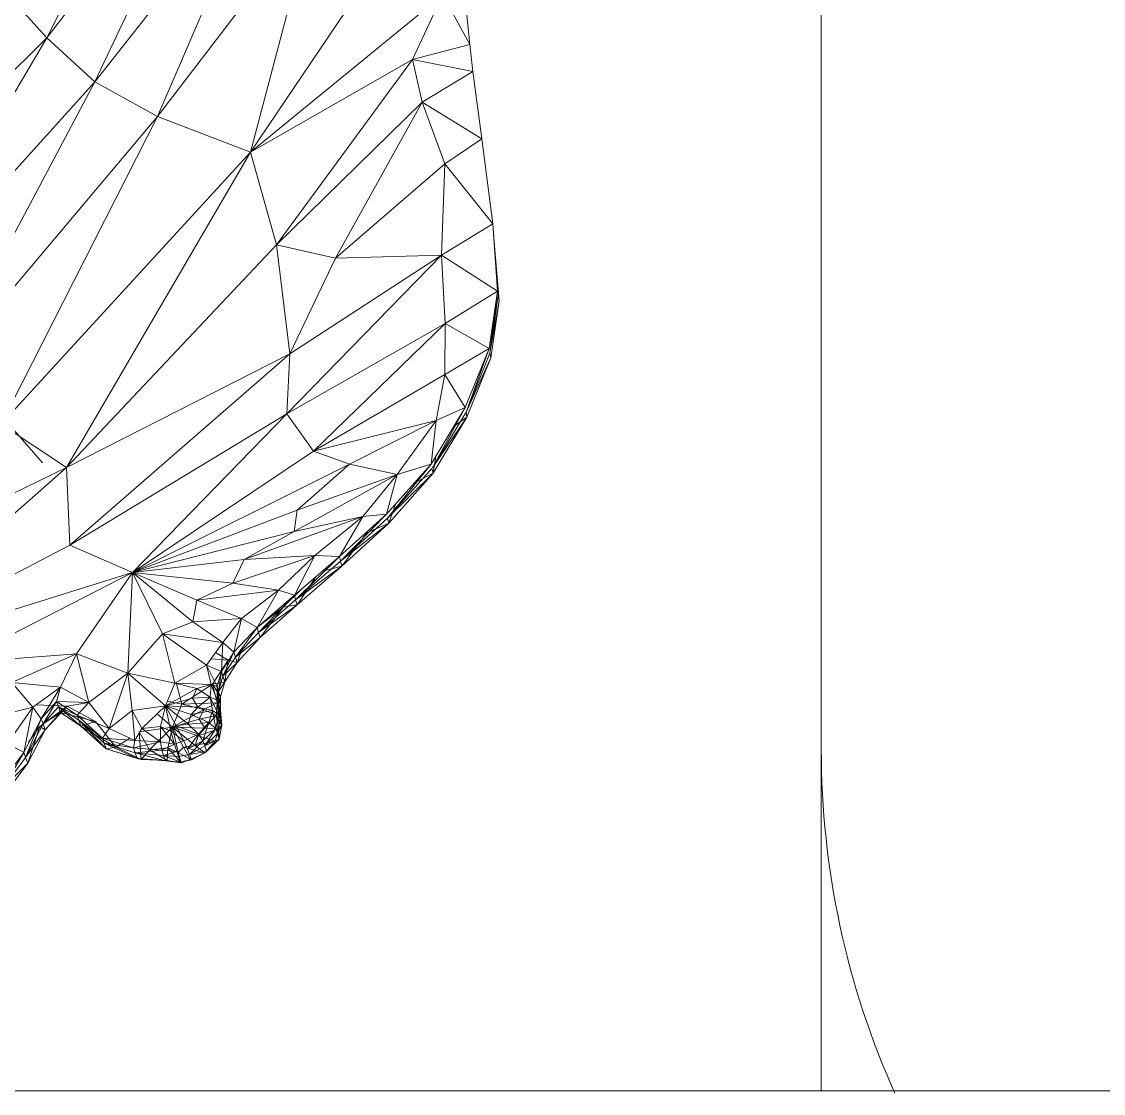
# Model space of a CAD drawing. Header units: millimetres. Extents: x -8591 to 7092, y -1621 to 14390.
# Drawn here: x -4089 to -3985.9, y 2164.1 to 2266.3 of the extents above; entities that cross this region are included whole.
import ezdxf

# ---------------------------------------------------------------- set-up
doc = ezdxf.new("R2010")
doc.units = ezdxf.units.MM
for name, color, linetype, lineweight in [('A-GENM', 13, 'Continuous', 9), ('G-IMPT', 8, 'Continuous', 9), ('I-FURN', 30, 'Continuous', 9)]:
    doc.layers.add(name, color=color, linetype=linetype, lineweight=lineweight)

# ---------------------------------------------------------------- blocks, each defined once
blk = doc.blocks.new('Couch_-_Soft_Bench_Berto_Salotti_9473_0001 - Couch_-_Soft_Bench_Berto_Salotti_9473_0001-449050-Begane grond')
at = {"layer": 'I-FURN'}
for p, q in [((635.44, -2275), (919.7, -2275)), ((919.7, -2275), (952.2, -2275))]:
    blk.add_line(p, q, dxfattribs=at)
blk.add_arc((919.7, -2195), 80, 270, 294.1693, dxfattribs=at)
blk = doc.blocks.new('Artificial banana plant 1500mm - Family 4__C1-728657-Begane grond')
at = {"layer": 'G-IMPT'}
for p, q in [((340.4, -363.89), (326.14, -392.13)), ((340.4, -363.89), (326.14, -392.13)), ((343.39, -369.58), (326.14, -392.13)), ((343.39, -369.58), (326.14, -392.13)), ((343.39, -369.58), (330.73, -396.32)), ((343.39, -369.58), (330.73, -396.32)), ((347.07, -375.56), (330.73, -396.32)), ((347.07, -375.56), (330.73, -396.32)), ((336.7, -399.63), (347.07, -375.56)), ((336.7, -399.63), (347.07, -375.56)), ((336.7, -399.63), (351.59, -380.18)), ((336.7, -399.63), (351.59, -380.18)), ((345.58, -403.02), (351.59, -380.18)), ((345.58, -403.02), (351.59, -380.18)), ((345.58, -403.02), (357.08, -385.95)), ((345.58, -403.02), (357.08, -385.95)), ((326.14, -392.13), (321.38, -386.86)), ((326.14, -392.13), (321.38, -386.86)), ((363.89, -388.03), (345.58, -403.02)), ((363.89, -388.03), (345.58, -403.02)), ((361.01, -394.18), (363.89, -388.03)), ((361.01, -394.18), (363.89, -388.03)), ((366.48, -392.75), (363.89, -388.03)), ((366.48, -392.75), (363.89, -388.03)), ((366.48, -392.75), (366.11, -389.03)), ((366.48, -392.75), (366.11, -389.03)), ((326.14, -392.13), (306.56, -411.46)), ((326.14, -392.13), (306.56, -411.46)), ((326.14, -392.13), (311.63, -416.69)), ((326.14, -392.13), (311.63, -416.69)), ((330.73, -396.32), (326.14, -392.13)), ((330.73, -396.32), (326.14, -392.13)), ((366.48, -392.75), (361.01, -394.18)), ((366.48, -392.75), (361.01, -394.18)), ((366.76, -395.34), (366.48, -392.75)), ((366.76, -395.34), (366.48, -392.75)), ((361.01, -394.18), (345.58, -403.02)), ((361.01, -394.18), (345.58, -403.02)), ((361.01, -394.18), (348.04, -411.85)), ((361.01, -394.18), (348.04, -411.85)), ((366.76, -395.34), (361.01, -394.18)), ((366.76, -395.34), (361.01, -394.18)), ((361.93, -398.27), (361.01, -394.18)), ((361.93, -398.27), (361.01, -394.18)), ((366.76, -395.34), (361.93, -398.27)), ((366.76, -395.34), (361.93, -398.27)), ((367.64, -401.75), (366.76, -395.34)), ((367.64, -401.75), (366.76, -395.34)), ((330.73, -396.32), (312.01, -417.02)), ((330.73, -396.32), (312.01, -417.02)), ((316.71, -422.68), (330.73, -396.32)), ((316.71, -422.68), (330.73, -396.32)), ((336.7, -399.63), (330.73, -396.32)), ((336.7, -399.63), (330.73, -396.32)), ((361.93, -398.27), (348.04, -411.85)), ((361.93, -398.27), (348.04, -411.85)), ((361.93, -398.27), (353.67, -413.12)), ((361.93, -398.27), (353.67, -413.12)), ((367.64, -401.75), (361.93, -398.27)), ((367.64, -401.75), (361.93, -398.27)), ((364.11, -404.13), (361.93, -398.27)), ((364.11, -404.13), (361.93, -398.27)), ((336.7, -399.63), (316.91, -423.09)), ((336.7, -399.63), (316.91, -423.09)), ((321.79, -428.96), (336.7, -399.63)), ((321.79, -428.96), (336.7, -399.63)), ((345.58, -403.02), (336.7, -399.63)), ((345.58, -403.02), (336.7, -399.63)), ((367.64, -401.75), (364.11, -404.13)), ((367.64, -401.75), (364.11, -404.13)), ((368.67, -409.86), (367.64, -401.75)), ((368.67, -409.86), (367.64, -401.75)), ((345.58, -403.02), (321.79, -428.96)), ((345.58, -403.02), (321.79, -428.96)), ((345.58, -403.02), (328.02, -433.09)), ((345.58, -403.02), (328.02, -433.09)), ((348.04, -411.85), (345.58, -403.02)), ((348.04, -411.85), (345.58, -403.02)), ((364.11, -404.13), (353.67, -413.12)), ((364.11, -404.13), (353.67, -413.12)), ((363.78, -412.85), (364.11, -404.13)), ((363.78, -412.85), (364.11, -404.13)), ((368.67, -409.86), (364.11, -404.13)), ((368.67, -409.86), (364.11, -404.13)), ((368.67, -409.86), (363.78, -412.85)), ((368.67, -409.86), (363.78, -412.85)), ((368.67, -409.86), (369.19, -416.7)), ((368.67, -409.86), (369.19, -416.7)), ((368.67, -409.86), (369.12, -416.27)), ((368.67, -409.86), (369.12, -416.27)), ((369.19, -416.7), (368.74, -410.81)), ((369.19, -416.7), (368.74, -410.81)), ((368.74, -410.81), (369.27, -417.18)), ((368.74, -410.81), (369.27, -417.18)), ((348.04, -411.85), (328.02, -433.09)), ((348.04, -411.85), (328.02, -433.09)), ((349.33, -422.25), (348.04, -411.85)), ((349.33, -422.25), (348.04, -411.85)), ((353.67, -413.12), (348.04, -411.85)), ((353.67, -413.12), (348.04, -411.85)), ((363.78, -412.85), (349.04, -427.97)), ((363.78, -412.85), (349.04, -427.97)), ((363.78, -412.85), (349.33, -422.25)), ((363.78, -412.85), (349.33, -422.25)), ((349.33, -422.25), (353.67, -413.12)), ((349.33, -422.25), (353.67, -413.12)), ((363.78, -412.85), (353.67, -413.12)), ((363.78, -412.85), (353.67, -413.12)), ((369.12, -416.27), (363.78, -412.85)), ((369.12, -416.27), (363.78, -412.85)), ((364.14, -419.35), (363.78, -412.85)), ((364.14, -419.35), (363.78, -412.85)), ((310.15, -414.73), (325.73, -432.65)), ((310.15, -414.73), (325.73, -432.65)), ((369.12, -416.27), (364.14, -419.35)), ((369.12, -416.27), (364.14, -419.35)), ((368.32, -421.74), (369.12, -416.27)), ((368.32, -421.74), (369.12, -416.27)), ((368.4, -422.17), (369.12, -416.27)), ((368.4, -422.17), (369.12, -416.27)), ((368.4, -422.17), (369.19, -416.7)), ((368.4, -422.17), (369.19, -416.7)), ((369.19, -416.7), (369.27, -417.18)), ((369.19, -416.7), (369.27, -417.18)), ((368.4, -422.17), (369.27, -417.18)), ((368.4, -422.17), (369.27, -417.18)), ((369.27, -417.18), (368.49, -422.64)), ((369.27, -417.18), (368.49, -422.64)), ((364.14, -419.35), (349.04, -427.97)), ((364.14, -419.35), (349.04, -427.97)), ((364.14, -419.35), (351.57, -431.53)), ((364.14, -419.35), (351.57, -431.53)), ((364.1, -424.22), (364.14, -419.35)), ((364.1, -424.22), (364.14, -419.35)), ((368.32, -421.74), (364.14, -419.35)), ((368.32, -421.74), (364.14, -419.35)), ((368.32, -421.74), (364.1, -424.22)), ((368.32, -421.74), (364.1, -424.22)), ((366.04, -427.38), (368.32, -421.74)), ((366.04, -427.38), (368.32, -421.74)), ((366.12, -427.8), (368.32, -421.74)), ((366.12, -427.8), (368.32, -421.74)), ((349.33, -422.25), (328.02, -433.09)), ((349.33, -422.25), (328.02, -433.09)), ((349.33, -422.25), (328.32, -440.49)), ((349.33, -422.25), (328.32, -440.49)), ((349.04, -427.97), (349.33, -422.25)), ((349.04, -427.97), (349.33, -422.25)), ((366.12, -427.8), (368.4, -422.17)), ((366.12, -427.8), (368.4, -422.17)), ((366.12, -427.8), (368.49, -422.64)), ((366.12, -427.8), (368.49, -422.64)), ((368.49, -422.64), (366.2, -428.27)), ((368.49, -422.64), (366.2, -428.27)), ((368.4, -422.17), (368.49, -422.64)), ((368.4, -422.17), (368.49, -422.64)), ((364.1, -424.22), (351.57, -431.53)), ((364.1, -424.22), (351.57, -431.53)), ((363.27, -428.61), (364.1, -424.22)), ((363.27, -428.61), (364.1, -424.22)), ((366.04, -427.38), (364.1, -424.22)), ((366.04, -427.38), (364.1, -424.22)), ((349.04, -427.97), (328.32, -440.49)), ((349.04, -427.97), (328.32, -440.49)), ((349.04, -427.97), (334.32, -443.09)), ((349.04, -427.97), (334.32, -443.09)), ((351.57, -431.53), (349.04, -427.97)), ((351.57, -431.53), (349.04, -427.97)), ((362.79, -432.78), (366.04, -427.38)), ((362.79, -432.78), (366.04, -427.38)), ((362.92, -433.11), (366.04, -427.38)), ((362.92, -433.11), (366.04, -427.38)), ((362.92, -433.12), (366.12, -427.8)), ((362.92, -433.12), (366.12, -427.8)), ((366.04, -427.38), (363.27, -428.61)), ((366.04, -427.38), (363.27, -428.61)), ((366.12, -427.8), (366.2, -428.27)), ((366.12, -427.8), (366.2, -428.27)), ((328.02, -433.09), (321.79, -428.96)), ((328.02, -433.09), (321.79, -428.96)), ((363.27, -428.61), (351.57, -431.53)), ((363.27, -428.61), (351.57, -431.53)), ((363.27, -428.61), (355.01, -432.78)), ((363.27, -428.61), (355.01, -432.78)), ((359.56, -433.74), (363.27, -428.61)), ((359.56, -433.74), (363.27, -428.61)), ((362.79, -432.78), (363.27, -428.61)), ((362.79, -432.78), (363.27, -428.61)), ((362.92, -433.12), (366.2, -428.27)), ((362.92, -433.12), (366.2, -428.27)), ((366.2, -428.27), (362.97, -433.64)), ((366.2, -428.27), (362.97, -433.64)), ((366.2, -428.27), (364.99, -429.13)), ((366.2, -428.27), (364.99, -429.13)), ((351.57, -431.53), (334.32, -443.09)), ((351.57, -431.53), (334.32, -443.09)), ((355.01, -432.78), (351.57, -431.53)), ((355.01, -432.78), (351.57, -431.53)), ((362.97, -433.64), (363.24, -432.03)), ((362.97, -433.64), (363.24, -432.03)), ((328.02, -433.09), (301.82, -445.77)), ((328.02, -433.09), (301.82, -445.77)), ((328.02, -433.09), (306.94, -451.63)), ((328.02, -433.09), (306.94, -451.63)), ((328.32, -440.49), (328.02, -433.09)), ((328.32, -440.49), (328.02, -433.09)), ((355.01, -432.78), (334.32, -443.09)), ((355.01, -432.78), (334.32, -443.09)), ((350.02, -437.14), (355.01, -432.78)), ((350.02, -437.14), (355.01, -432.78)), ((359.56, -433.74), (355.01, -432.78)), ((359.56, -433.74), (355.01, -432.78)), ((358.54, -437.52), (362.79, -432.78)), ((358.54, -437.52), (362.79, -432.78)), ((358.64, -437.93), (362.79, -432.78)), ((358.64, -437.93), (362.79, -432.78)), ((358.64, -437.93), (362.87, -433.19)), ((358.64, -437.93), (362.87, -433.19)), ((362.79, -432.78), (359.56, -433.74)), ((362.79, -432.78), (359.56, -433.74)), ((362.87, -433.19), (362.97, -433.64)), ((362.87, -433.19), (362.97, -433.64)), ((359.56, -433.74), (349.72, -439.19)), ((359.56, -433.74), (349.72, -439.19)), ((359.56, -433.74), (350.02, -437.14)), ((359.56, -433.74), (350.02, -437.14)), ((356.28, -437.77), (359.56, -433.74)), ((356.28, -437.77), (359.56, -433.74)), ((358.54, -437.52), (359.56, -433.74)), ((358.54, -437.52), (359.56, -433.74)), ((358.64, -437.93), (362.97, -433.64)), ((358.64, -437.93), (362.97, -433.64)), ((362.97, -433.64), (358.75, -438.39)), ((362.97, -433.64), (358.75, -438.39)), ((362.97, -433.64), (361.16, -434.59)), ((362.97, -433.64), (361.16, -434.59)), ((350.02, -437.14), (334.32, -443.09)), ((350.02, -437.14), (334.32, -443.09)), ((349.72, -439.19), (350.02, -437.14)), ((349.72, -439.19), (350.02, -437.14)), ((358.75, -438.39), (359.43, -436.52)), ((358.75, -438.39), (359.43, -436.52)), ((356.28, -437.77), (344.95, -441.84)), ((356.28, -437.77), (344.95, -441.84)), ((356.28, -437.77), (349.72, -439.19)), ((356.28, -437.77), (349.72, -439.19)), ((351.71, -441.47), (356.28, -437.77)), ((351.71, -441.47), (356.28, -437.77)), ((354.05, -441.58), (358.54, -437.52)), ((354.05, -441.58), (358.54, -437.52)), ((354.05, -441.58), (356.28, -437.77)), ((354.05, -441.58), (356.28, -437.77)), ((354.16, -442.01), (358.54, -437.52)), ((354.16, -442.01), (358.54, -437.52)), ((354.16, -442.01), (358.64, -437.93)), ((354.16, -442.01), (358.64, -437.93)), ((354.16, -442.01), (358.75, -438.39)), ((354.16, -442.01), (358.75, -438.39)), ((358.75, -438.39), (354.28, -442.48)), ((358.75, -438.39), (354.28, -442.48)), ((358.54, -437.52), (356.28, -437.77)), ((358.54, -437.52), (356.28, -437.77)), ((358.75, -438.39), (356.66, -439.31)), ((358.75, -438.39), (356.66, -439.31)), ((358.64, -437.93), (358.75, -438.39)), ((358.64, -437.93), (358.75, -438.39)), ((349.72, -439.19), (334.32, -443.09)), ((349.72, -439.19), (334.32, -443.09)), ((344.95, -441.84), (349.72, -439.19)), ((344.95, -441.84), (349.72, -439.19)), ((354.28, -442.48), (356.66, -439.31)), ((354.28, -442.48), (356.66, -439.31)), ((328.32, -440.49), (306.94, -451.63)), ((328.32, -440.49), (306.94, -451.63)), ((334.32, -443.09), (328.32, -440.49)), ((334.32, -443.09), (328.32, -440.49)), ((351.71, -441.47), (343.87, -444.1)), ((351.71, -441.47), (343.87, -444.1)), ((351.71, -441.47), (344.95, -441.84)), ((351.71, -441.47), (344.95, -441.84)), ((348.22, -444.77), (351.71, -441.47)), ((348.22, -444.77), (351.71, -441.47)), ((349.75, -445.26), (351.71, -441.47)), ((349.75, -445.26), (351.71, -441.47)), ((354.05, -441.58), (351.71, -441.47)), ((354.05, -441.58), (351.71, -441.47)), ((344.95, -441.84), (334.32, -443.09)), ((344.95, -441.84), (334.32, -443.09)), ((343.87, -444.1), (344.95, -441.84)), ((343.87, -444.1), (344.95, -441.84)), ((349.75, -445.26), (354.05, -441.58)), ((349.75, -445.26), (354.05, -441.58)), ((349.87, -445.7), (354.05, -441.58)), ((349.87, -445.7), (354.05, -441.58)), ((349.87, -445.7), (354.16, -442.01)), ((349.87, -445.7), (354.16, -442.01)), ((349.87, -445.7), (354.28, -442.48)), ((349.87, -445.7), (354.28, -442.48)), ((354.28, -442.48), (350.01, -446.18)), ((354.28, -442.48), (350.01, -446.18)), ((354.28, -442.48), (352.44, -442.96)), ((354.28, -442.48), (352.44, -442.96)), ((354.05, -441.58), (354.16, -442.01)), ((354.05, -441.58), (354.16, -442.01)), ((354.16, -442.01), (354.28, -442.48)), ((354.16, -442.01), (354.28, -442.48)), ((334.32, -443.09), (306.94, -451.63)), ((334.32, -443.09), (306.94, -451.63)), ((334.32, -443.09), (317.53, -451.72)), ((334.32, -443.09), (317.53, -451.72)), ((328.98, -450.84), (334.32, -443.09)), ((328.98, -450.84), (334.32, -443.09)), ((333.86, -452.7), (334.32, -443.09)), ((333.86, -452.7), (334.32, -443.09)), ((337.16, -448.95), (334.32, -443.09)), ((337.16, -448.95), (334.32, -443.09)), ((340.05, -447.8), (334.32, -443.09)), ((340.05, -447.8), (334.32, -443.09)), ((340.45, -445.73), (334.32, -443.09)), ((340.45, -445.73), (334.32, -443.09)), ((343.87, -444.1), (334.32, -443.09)), ((343.87, -444.1), (334.32, -443.09)), ((350.01, -446.18), (351.84, -443.48)), ((350.01, -446.18), (351.84, -443.48)), ((340.45, -445.73), (343.87, -444.1)), ((340.45, -445.73), (343.87, -444.1)), ((348.22, -444.77), (343.87, -444.1)), ((348.22, -444.77), (343.87, -444.1)), ((350.52, -444.6), (348.67, -446.39)), ((350.52, -444.6), (348.67, -446.39)), ((348.22, -444.77), (340.45, -445.73)), ((348.22, -444.77), (340.45, -445.73)), ((344.7, -447.48), (348.22, -444.77)), ((344.7, -447.48), (348.22, -444.77)), ((346.21, -448.35), (348.22, -444.77)), ((346.21, -448.35), (348.22, -444.77)), ((346.21, -448.35), (349.75, -445.26)), ((346.21, -448.35), (349.75, -445.26)), ((346.34, -448.8), (349.75, -445.26)), ((346.34, -448.8), (349.75, -445.26)), ((349.75, -445.26), (348.22, -444.77)), ((349.75, -445.26), (348.22, -444.77)), ((349.75, -445.26), (349.87, -445.7)), ((349.75, -445.26), (349.87, -445.7)), ((340.05, -447.8), (340.45, -445.73)), ((340.05, -447.8), (340.45, -445.73)), ((344.7, -447.48), (340.45, -445.73)), ((344.7, -447.48), (340.45, -445.73)), ((348.67, -446.39), (346.21, -448.34)), ((348.67, -446.39), (346.21, -448.34)), ((346.34, -448.8), (349.87, -445.7)), ((346.34, -448.8), (349.87, -445.7)), ((346.34, -448.8), (350.01, -446.18)), ((346.34, -448.8), (350.01, -446.18)), ((350.01, -446.18), (346.49, -449.3)), ((350.01, -446.18), (346.49, -449.3)), ((346.49, -449.3), (348.67, -446.39)), ((346.49, -449.3), (348.67, -446.39)), ((350.01, -446.18), (348.67, -446.39)), ((350.01, -446.18), (348.67, -446.39)), ((349.87, -445.7), (350.01, -446.18)), ((349.87, -445.7), (350.01, -446.18)), ((344.7, -447.48), (340.05, -447.8)), ((344.7, -447.48), (340.05, -447.8)), ((342.93, -449.77), (344.7, -447.48)), ((342.93, -449.77), (344.7, -447.48)), ((343.98, -450.7), (344.7, -447.48)), ((343.98, -450.7), (344.7, -447.48)), ((346.21, -448.35), (344.7, -447.48)), ((346.21, -448.35), (344.7, -447.48)), ((337.16, -448.95), (340.05, -447.8)), ((337.16, -448.95), (340.05, -447.8)), ((342.93, -449.77), (340.05, -447.8)), ((342.93, -449.77), (340.05, -447.8)), ((343.98, -450.7), (346.21, -448.35)), ((343.98, -450.7), (346.21, -448.35)), ((344.13, -451.17), (346.21, -448.35)), ((344.13, -451.17), (346.21, -448.35)), ((346.21, -448.35), (346.34, -448.8)), ((346.21, -448.35), (346.34, -448.8)), ((337.16, -448.95), (333.86, -452.7)), ((337.16, -448.95), (333.86, -452.7)), ((341.37, -451.93), (337.16, -448.95)), ((341.37, -451.93), (337.16, -448.95)), ((342.93, -449.77), (337.16, -448.95)), ((342.93, -449.77), (337.16, -448.95)), ((338.36, -453.63), (337.16, -448.95)), ((338.36, -453.63), (337.16, -448.95)), ((344.13, -451.17), (346.34, -448.8)), ((344.13, -451.17), (346.34, -448.8)), ((344.13, -451.17), (346.49, -449.3)), ((344.13, -451.17), (346.49, -449.3)), ((346.49, -449.3), (344.28, -451.67)), ((346.49, -449.3), (344.28, -451.67)), ((346.34, -448.8), (346.49, -449.3)), ((346.34, -448.8), (346.49, -449.3)), ((341.37, -451.93), (342.93, -449.77)), ((341.37, -451.93), (342.93, -449.77)), ((343.45, -451.46), (342.24, -450.72)), ((343.45, -451.46), (342.24, -450.72)), ((342.8, -452.52), (342.93, -449.77)), ((342.8, -452.52), (342.93, -449.77)), ((342.8, -452.52), (343.98, -450.7)), ((342.8, -452.52), (343.98, -450.7)), ((343.98, -450.7), (342.93, -449.77)), ((343.98, -450.7), (342.93, -449.77)), ((342.94, -452.99), (343.98, -450.7)), ((342.94, -452.99), (343.98, -450.7)), ((343.98, -450.7), (344.13, -451.17)), ((343.98, -450.7), (344.13, -451.17)), ((344.28, -451.67), (344.67, -450.61)), ((344.28, -451.67), (344.67, -450.61)), ((328.98, -450.84), (317.53, -451.72)), ((328.98, -450.84), (317.53, -451.72)), ((322.82, -453.57), (328.98, -450.84)), ((322.82, -453.57), (328.98, -450.84)), ((327.46, -454.04), (328.98, -450.84)), ((327.46, -454.04), (328.98, -450.84)), ((330.15, -455.49), (328.98, -450.84)), ((330.15, -455.49), (328.98, -450.84)), ((328.98, -450.84), (333.86, -452.7)), ((328.98, -450.84), (333.86, -452.7)), ((343.45, -451.46), (341.82, -451.31)), ((343.45, -451.46), (341.82, -451.31)), ((341.95, -453.74), (343.45, -451.46)), ((341.95, -453.74), (343.45, -451.46)), ((342.94, -452.99), (344.13, -451.17)), ((342.94, -452.99), (344.13, -451.17)), ((342.94, -452.99), (344.28, -451.67)), ((342.94, -452.99), (344.28, -451.67)), ((343.11, -453.51), (343.45, -451.46)), ((343.11, -453.51), (343.45, -451.46)), ((344.28, -451.67), (343.11, -453.51)), ((344.28, -451.67), (343.11, -453.51)), ((344.28, -451.67), (343.45, -451.46)), ((344.28, -451.67), (343.45, -451.46)), ((344.13, -451.17), (344.28, -451.67)), ((344.13, -451.17), (344.28, -451.67)), ((330.15, -455.49), (333.86, -452.7)), ((330.15, -455.49), (333.86, -452.7)), ((332.1, -457.97), (333.86, -452.7)), ((332.1, -457.97), (333.86, -452.7)), ((338.36, -453.63), (333.86, -452.7)), ((338.36, -453.63), (333.86, -452.7)), ((333.86, -452.7), (334.27, -456.26)), ((333.86, -452.7), (334.27, -456.26)), ((333.86, -452.7), (337.47, -455.82)), ((333.86, -452.7), (337.47, -455.82)), ((341.37, -451.93), (338.36, -453.63)), ((341.37, -451.93), (338.36, -453.63)), ((342.37, -453.96), (341.37, -451.93)), ((342.37, -453.96), (341.37, -451.93)), ((342.8, -452.52), (341.37, -451.93)), ((342.8, -452.52), (341.37, -451.93)), ((341.82, -453.78), (341.37, -451.93)), ((341.82, -453.78), (341.37, -451.93)), ((342.37, -453.96), (342.8, -452.52)), ((342.37, -453.96), (342.8, -452.52)), ((342.52, -454.44), (342.8, -452.52)), ((342.52, -454.44), (342.8, -452.52)), ((342.8, -452.52), (342.94, -452.99)), ((342.8, -452.52), (342.94, -452.99)), ((324.82, -455.94), (322.82, -453.57)), ((324.82, -455.94), (322.82, -453.57)), ((327.46, -454.04), (322.82, -453.57)), ((327.46, -454.04), (322.82, -453.57)), ((338.36, -453.63), (337.47, -455.82)), ((338.36, -453.63), (337.47, -455.82)), ((341.82, -453.78), (338.36, -453.63)), ((341.82, -453.78), (338.36, -453.63)), ((340.45, -454.15), (338.36, -453.63)), ((340.45, -454.15), (338.36, -453.63)), ((338.48, -453.57), (339.02, -455.64)), ((338.48, -453.57), (339.02, -455.64)), ((341.95, -453.74), (339.02, -455.64)), ((341.95, -453.74), (339.02, -455.64)), ((341.82, -453.78), (340.45, -454.15)), ((341.82, -453.78), (340.45, -454.15)), ((341.82, -453.78), (341.72, -454.99)), ((341.82, -453.78), (341.72, -454.99)), ((342.37, -453.96), (341.82, -453.78)), ((342.37, -453.96), (341.82, -453.78)), ((342.38, -455.26), (341.82, -453.78)), ((342.38, -455.26), (341.82, -453.78)), ((343.11, -453.51), (341.95, -453.74)), ((343.11, -453.51), (341.95, -453.74)), ((342.69, -454.95), (341.95, -453.74)), ((342.69, -454.95), (341.95, -453.74)), ((341.95, -453.74), (342.38, -455.52)), ((341.95, -453.74), (342.38, -455.52)), ((342.52, -454.44), (342.94, -452.99)), ((342.52, -454.44), (342.94, -452.99)), ((342.52, -454.44), (343.11, -453.51)), ((342.52, -454.44), (343.11, -453.51)), ((342.69, -454.95), (343.11, -453.51)), ((342.69, -454.95), (343.11, -453.51)), ((342.94, -452.99), (343.11, -453.51)), ((342.94, -452.99), (343.11, -453.51)), ((324.82, -455.94), (327.46, -454.04)), ((324.82, -455.94), (327.46, -454.04)), ((325.6, -457.04), (327.46, -454.04)), ((325.6, -457.04), (327.46, -454.04)), ((327.07, -455.39), (327.46, -454.04)), ((327.07, -455.39), (327.46, -454.04)), ((327.46, -454.04), (330.15, -455.49)), ((327.46, -454.04), (330.15, -455.49)), ((340.45, -454.15), (337.47, -455.82)), ((340.45, -454.15), (337.47, -455.82)), ((340.45, -454.15), (340.02, -455.07)), ((340.45, -454.15), (340.02, -455.07)), ((341.72, -454.99), (340.45, -454.15)), ((341.72, -454.99), (340.45, -454.15)), ((342.53, -455.74), (342.37, -453.96)), ((342.53, -455.74), (342.37, -453.96)), ((342.52, -454.44), (342.37, -453.96)), ((342.52, -454.44), (342.37, -453.96)), ((342.37, -453.96), (342.38, -455.26)), ((342.37, -453.96), (342.38, -455.26)), ((342.53, -455.74), (342.52, -454.44)), ((342.53, -455.74), (342.52, -454.44)), ((342.52, -454.44), (342.69, -454.95)), ((342.52, -454.44), (342.69, -454.95)), ((324.82, -455.94), (317.99, -457.64)), ((324.82, -455.94), (317.99, -457.64)), ((322.38, -459.41), (324.82, -455.94)), ((322.38, -459.41), (324.82, -455.94)), ((323.94, -460.26), (324.82, -455.94)), ((323.94, -460.26), (324.82, -455.94)), ((325.6, -457.04), (324.82, -455.94)), ((325.6, -457.04), (324.82, -455.94)), ((328.08, -455.85), (325.14, -455.72)), ((328.08, -455.85), (325.14, -455.72)), ((328.08, -455.85), (325.47, -457.76)), ((328.08, -455.85), (325.47, -457.76)), ((325.6, -457.04), (327.07, -455.39)), ((325.6, -457.04), (327.07, -455.39)), ((325.78, -457.53), (327.07, -455.39)), ((325.78, -457.53), (327.07, -455.39)), ((325.78, -457.53), (327.24, -455.89)), ((325.78, -457.53), (327.24, -455.89)), ((325.97, -458.08), (328.08, -455.85)), ((325.97, -458.08), (328.08, -455.85)), ((327.07, -455.39), (327.24, -455.89)), ((327.07, -455.39), (327.24, -455.89)), ((327.07, -455.39), (329.03, -456.69)), ((327.07, -455.39), (329.03, -456.69)), ((327.07, -455.39), (330.15, -455.49)), ((327.07, -455.39), (330.15, -455.49)), ((327.24, -455.89), (329.03, -456.69)), ((327.24, -455.89), (329.03, -456.69)), ((327.24, -455.89), (329.2, -457.18)), ((327.24, -455.89), (329.2, -457.18)), ((327.24, -455.89), (329.39, -457.73)), ((327.24, -455.89), (329.39, -457.73)), ((327.24, -455.89), (327.43, -456.43)), ((327.24, -455.89), (327.43, -456.43)), ((327.43, -456.43), (328.08, -455.85)), ((327.43, -456.43), (328.08, -455.85)), ((328.08, -455.85), (330.15, -455.49)), ((328.08, -455.85), (330.15, -455.49)), ((330.77, -457.3), (328.08, -455.85)), ((330.77, -457.3), (328.08, -455.85)), ((329.03, -456.69), (330.15, -455.49)), ((329.03, -456.69), (330.15, -455.49)), ((330.15, -455.49), (332.1, -457.97)), ((330.15, -455.49), (332.1, -457.97)), ((334.27, -456.26), (337.47, -455.82)), ((334.27, -456.26), (337.47, -455.82)), ((335.21, -457.97), (337.47, -455.82)), ((335.21, -457.97), (337.47, -455.82)), ((336.97, -457.78), (337.47, -455.82)), ((336.97, -457.78), (337.47, -455.82)), ((340.02, -455.07), (337.47, -455.82)), ((340.02, -455.07), (337.47, -455.82)), ((337.97, -458.23), (337.47, -455.82)), ((337.97, -458.23), (337.47, -455.82)), ((338.47, -457.71), (337.47, -455.82)), ((338.47, -457.71), (337.47, -455.82)), ((339.61, -457.56), (337.47, -455.82)), ((339.61, -457.56), (337.47, -455.82)), ((339.9, -456.64), (337.47, -455.82)), ((339.9, -456.64), (337.47, -455.82)), ((340.54, -455.94), (337.47, -455.82)), ((340.54, -455.94), (337.47, -455.82)), ((339.02, -455.64), (337.66, -455.36)), ((339.02, -455.64), (337.66, -455.36)), ((339.02, -455.64), (338.14, -457.84)), ((339.02, -455.64), (338.14, -457.84)), ((342.38, -455.52), (339.02, -455.64)), ((342.38, -455.52), (339.02, -455.64)), ((339.02, -455.64), (341.1, -456.14)), ((339.02, -455.64), (341.1, -456.14)), ((339.9, -456.64), (340.54, -455.94)), ((339.9, -456.64), (340.54, -455.94)), ((341.72, -454.99), (340.02, -455.07)), ((341.72, -454.99), (340.02, -455.07)), ((340.54, -455.94), (340.02, -455.07)), ((340.54, -455.94), (340.02, -455.07)), ((341.72, -454.99), (340.54, -455.94)), ((341.72, -454.99), (340.54, -455.94)), ((341.94, -456.24), (340.54, -455.94)), ((341.94, -456.24), (340.54, -455.94)), ((342.38, -455.52), (341.1, -456.14)), ((342.38, -455.52), (341.1, -456.14)), ((342.51, -456.64), (341.72, -454.99)), ((342.51, -456.64), (341.72, -454.99)), ((342.38, -455.26), (341.72, -454.99)), ((342.38, -455.26), (341.72, -454.99)), ((341.94, -456.24), (341.72, -454.99)), ((341.94, -456.24), (341.72, -454.99)), ((342.38, -455.52), (342.29, -456.73)), ((342.38, -455.52), (342.29, -456.73)), ((342.69, -454.95), (342.38, -455.52)), ((342.69, -454.95), (342.38, -455.52)), ((342.53, -455.74), (342.38, -455.26)), ((342.53, -455.74), (342.38, -455.26)), ((342.51, -456.64), (342.38, -455.26)), ((342.51, -456.64), (342.38, -455.26)), ((342.66, -457.12), (342.38, -455.26)), ((342.66, -457.12), (342.38, -455.26)), ((342.71, -456.26), (342.38, -455.52)), ((342.71, -456.26), (342.38, -455.52)), ((342.53, -455.74), (342.69, -454.95)), ((342.53, -455.74), (342.69, -454.95)), ((342.53, -455.74), (342.66, -457.12)), ((342.53, -455.74), (342.66, -457.12)), ((342.53, -455.74), (342.71, -456.26)), ((342.53, -455.74), (342.71, -456.26)), ((342.69, -454.95), (342.71, -456.26)), ((342.69, -454.95), (342.71, -456.26)), ((325.78, -457.53), (327.43, -456.43)), ((325.78, -457.53), (327.43, -456.43)), ((327.43, -456.43), (325.97, -458.08)), ((327.43, -456.43), (325.97, -458.08)), ((329.39, -457.73), (327.43, -456.43)), ((329.39, -457.73), (327.43, -456.43)), ((327.43, -456.43), (330.77, -457.3)), ((327.43, -456.43), (330.77, -457.3)), ((331.45, -458.88), (329.03, -456.69)), ((331.45, -458.88), (329.03, -456.69)), ((329.03, -456.69), (329.2, -457.18)), ((329.03, -456.69), (329.2, -457.18)), ((329.03, -456.69), (332.1, -457.97)), ((329.03, -456.69), (332.1, -457.97)), ((332.1, -457.97), (334.27, -456.26)), ((332.1, -457.97), (334.27, -456.26)), ((334.53, -459.12), (334.27, -456.26)), ((334.53, -459.12), (334.27, -456.26)), ((334.27, -456.26), (335.21, -457.97)), ((334.27, -456.26), (335.21, -457.97)), ((336.67, -456.57), (338.14, -457.84)), ((336.67, -456.57), (338.14, -457.84)), ((341.1, -456.14), (338.14, -457.84)), ((341.1, -456.14), (338.14, -457.84)), ((339.61, -457.56), (339.9, -456.64)), ((339.61, -457.56), (339.9, -456.64)), ((341.94, -456.24), (339.9, -456.64)), ((341.94, -456.24), (339.9, -456.64)), ((341.59, -457.4), (339.9, -456.64)), ((341.59, -457.4), (339.9, -456.64)), ((341.1, -456.14), (340.68, -457.07)), ((341.1, -456.14), (340.68, -457.07)), ((342.29, -456.73), (340.68, -457.07)), ((342.29, -456.73), (340.68, -457.07)), ((342.29, -456.73), (341.1, -456.14)), ((342.29, -456.73), (341.1, -456.14)), ((342.29, -456.73), (341.21, -457.95)), ((342.29, -456.73), (341.21, -457.95)), ((341.59, -457.4), (341.94, -456.24)), ((341.59, -457.4), (341.94, -456.24)), ((342.25, -457.96), (341.94, -456.24)), ((342.25, -457.96), (341.94, -456.24)), ((342.51, -456.64), (341.94, -456.24)), ((342.51, -456.64), (341.94, -456.24)), ((342.25, -457.96), (342.51, -456.64)), ((342.25, -457.96), (342.51, -456.64)), ((342.71, -456.26), (342.29, -456.73)), ((342.71, -456.26), (342.29, -456.73)), ((342.84, -457.65), (342.29, -456.73)), ((342.84, -457.65), (342.29, -456.73)), ((342.29, -456.73), (342.52, -458)), ((342.29, -456.73), (342.52, -458)), ((342.41, -458.44), (342.51, -456.64)), ((342.41, -458.44), (342.51, -456.64)), ((342.51, -456.64), (342.66, -457.12)), ((342.51, -456.64), (342.66, -457.12)), ((342.66, -457.12), (342.71, -456.26)), ((342.66, -457.12), (342.71, -456.26)), ((342.71, -456.26), (342.84, -457.65)), ((342.71, -456.26), (342.84, -457.65)), ((323.94, -460.26), (325.6, -457.04)), ((323.94, -460.26), (325.6, -457.04)), ((324.12, -460.74), (325.6, -457.04)), ((324.12, -460.74), (325.6, -457.04)), ((324.12, -460.74), (325.78, -457.53)), ((324.12, -460.74), (325.78, -457.53)), ((324.32, -461.28), (325.47, -457.76)), ((324.32, -461.28), (325.47, -457.76)), ((325.47, -457.76), (324.4, -459.28)), ((325.47, -457.76), (324.4, -459.28)), ((325.97, -458.08), (325.47, -457.76)), ((325.97, -458.08), (325.47, -457.76)), ((325.6, -457.04), (325.78, -457.53)), ((325.6, -457.04), (325.78, -457.53)), ((325.78, -457.53), (325.97, -458.08)), ((325.78, -457.53), (325.97, -458.08)), ((331.45, -458.88), (329.2, -457.18)), ((331.45, -458.88), (329.2, -457.18)), ((331.62, -459.37), (329.2, -457.18)), ((331.62, -459.37), (329.2, -457.18)), ((329.2, -457.18), (331.81, -459.91)), ((329.2, -457.18), (331.81, -459.91)), ((329.2, -457.18), (329.39, -457.73)), ((329.2, -457.18), (329.39, -457.73)), ((329.39, -457.73), (330.77, -457.3)), ((329.39, -457.73), (330.77, -457.3)), ((331.81, -459.91), (329.39, -457.73)), ((331.81, -459.91), (329.39, -457.73)), ((329.39, -457.73), (332.73, -459.76)), ((329.39, -457.73), (332.73, -459.76)), ((332.73, -459.76), (330.77, -457.3)), ((332.73, -459.76), (330.77, -457.3)), ((331.45, -458.88), (332.1, -457.97)), ((331.45, -458.88), (332.1, -457.97)), ((332.1, -457.97), (334.53, -459.12)), ((332.1, -457.97), (334.53, -459.12)), ((334.53, -459.12), (335.21, -457.97)), ((334.53, -459.12), (335.21, -457.97)), ((334.96, -458.3), (338.14, -457.84)), ((334.96, -458.3), (338.14, -457.84)), ((335.21, -457.97), (336.97, -457.78)), ((335.21, -457.97), (336.97, -457.78)), ((336.99, -459.25), (335.21, -457.97)), ((336.99, -459.25), (335.21, -457.97)), ((335.92, -460.01), (338.14, -457.84)), ((335.92, -460.01), (338.14, -457.84)), ((336.99, -459.25), (336.97, -457.78)), ((336.99, -459.25), (336.97, -457.78)), ((338.32, -459.45), (336.97, -457.78)), ((338.32, -459.45), (336.97, -457.78)), ((336.97, -457.78), (337.97, -458.23)), ((336.97, -457.78), (337.97, -458.23)), ((337.67, -459.81), (338.14, -457.84)), ((337.67, -459.81), (338.14, -457.84)), ((337.97, -458.23), (338.47, -457.71)), ((337.97, -458.23), (338.47, -457.71)), ((340.68, -457.07), (338.14, -457.84)), ((340.68, -457.07), (338.14, -457.84)), ((341.21, -457.95), (338.14, -457.84)), ((341.21, -457.95), (338.14, -457.84)), ((340.57, -458.66), (338.14, -457.84)), ((340.57, -458.66), (338.14, -457.84)), ((340.3, -459.59), (338.14, -457.84)), ((340.3, -459.59), (338.14, -457.84)), ((339.17, -459.74), (338.14, -457.84)), ((339.17, -459.74), (338.14, -457.84)), ((338.68, -460.26), (338.14, -457.84)), ((338.68, -460.26), (338.14, -457.84)), ((338.47, -457.71), (339.61, -457.56)), ((338.47, -457.71), (339.61, -457.56)), ((339.22, -459.15), (338.47, -457.71)), ((339.22, -459.15), (338.47, -457.71)), ((340.6, -458.51), (338.47, -457.71)), ((340.6, -458.51), (338.47, -457.71)), ((341.59, -457.4), (339.61, -457.56)), ((341.59, -457.4), (339.61, -457.56)), ((340.6, -458.51), (339.61, -457.56)), ((340.6, -458.51), (339.61, -457.56)), ((341.21, -457.95), (340.57, -458.66)), ((341.21, -457.95), (340.57, -458.66)), ((342.52, -458), (340.57, -458.66)), ((342.52, -458), (340.57, -458.66)), ((340.6, -458.51), (341.59, -457.4)), ((340.6, -458.51), (341.59, -457.4)), ((340.68, -457.07), (341.21, -457.95)), ((340.68, -457.07), (341.21, -457.95)), ((341.03, -459.14), (341.59, -457.4)), ((341.03, -459.14), (341.59, -457.4)), ((341.03, -459.14), (342.25, -457.96)), ((341.03, -459.14), (342.25, -457.96)), ((341.2, -459.62), (342.25, -457.96)), ((341.2, -459.62), (342.25, -457.96)), ((342.52, -458), (341.21, -457.95)), ((342.52, -458), (341.21, -457.95)), ((342.25, -457.96), (341.59, -457.4)), ((342.25, -457.96), (341.59, -457.4)), ((342.52, -458), (342.18, -459.17)), ((342.52, -458), (342.18, -459.17)), ((342.25, -457.96), (342.41, -458.44)), ((342.25, -457.96), (342.41, -458.44)), ((342.41, -458.44), (342.66, -457.12)), ((342.41, -458.44), (342.66, -457.12)), ((342.41, -458.44), (342.84, -457.65)), ((342.41, -458.44), (342.84, -457.65)), ((342.84, -457.65), (342.52, -458)), ((342.84, -457.65), (342.52, -458)), ((342.59, -458.97), (342.52, -458)), ((342.59, -458.97), (342.52, -458)), ((342.84, -457.65), (342.59, -458.97)), ((342.84, -457.65), (342.59, -458.97)), ((342.66, -457.12), (342.84, -457.65)), ((342.66, -457.12), (342.84, -457.65)), ((324.12, -460.74), (325.97, -458.08)), ((324.12, -460.74), (325.97, -458.08)), ((325.97, -458.08), (324.32, -461.28)), ((325.97, -458.08), (324.32, -461.28)), ((334.41, -459.81), (331.45, -458.88)), ((334.41, -459.81), (331.45, -458.88)), ((331.45, -458.88), (331.62, -459.37)), ((331.45, -458.88), (331.62, -459.37)), ((331.45, -458.88), (334.53, -459.12)), ((331.45, -458.88), (334.53, -459.12)), ((332.73, -459.76), (334.05, -458.9)), ((332.73, -459.76), (334.05, -458.9)), ((335.15, -460.91), (334.96, -458.3)), ((335.15, -460.91), (334.96, -458.3)), ((335.92, -460.01), (334.96, -458.3)), ((335.92, -460.01), (334.96, -458.3)), ((338.32, -459.45), (337.97, -458.23)), ((338.32, -459.45), (337.97, -458.23)), ((339.22, -459.15), (337.97, -458.23)), ((339.22, -459.15), (337.97, -458.23)), ((339.22, -459.15), (340.6, -458.51)), ((339.22, -459.15), (340.6, -458.51)), ((339.57, -459.94), (340.6, -458.51)), ((339.57, -459.94), (340.6, -458.51)), ((340.57, -458.66), (340.3, -459.59)), ((340.57, -458.66), (340.3, -459.59)), ((342.18, -459.17), (340.57, -458.66)), ((342.18, -459.17), (340.57, -458.66)), ((341.03, -459.14), (340.6, -458.51)), ((341.03, -459.14), (340.6, -458.51)), ((341.2, -459.62), (342.41, -458.44)), ((341.2, -459.62), (342.41, -458.44)), ((341.2, -459.62), (342.59, -458.97)), ((341.2, -459.62), (342.59, -458.97)), ((342.59, -458.97), (341.38, -460.15)), ((342.59, -458.97), (341.38, -460.15)), ((342.59, -458.97), (342.18, -459.17)), ((342.59, -458.97), (342.18, -459.17)), ((342.41, -458.44), (342.59, -458.97)), ((342.41, -458.44), (342.59, -458.97)), ((323.94, -460.26), (322.38, -459.41)), ((323.94, -460.26), (322.38, -459.41)), ((334.41, -459.81), (331.62, -459.37)), ((334.41, -459.81), (331.62, -459.37)), ((331.62, -459.37), (334.58, -460.3)), ((331.62, -459.37), (334.58, -460.3)), ((331.62, -459.37), (334.77, -460.84)), ((331.62, -459.37), (334.77, -460.84)), ((331.62, -459.37), (331.81, -459.91)), ((331.62, -459.37), (331.81, -459.91)), ((331.81, -459.91), (332.73, -459.76)), ((331.81, -459.91), (332.73, -459.76)), ((334.77, -460.84), (331.81, -459.91)), ((334.77, -460.84), (331.81, -459.91)), ((331.81, -459.91), (335.15, -460.91)), ((331.81, -459.91), (335.15, -460.91)), ((335.15, -460.91), (332.73, -459.76)), ((335.15, -460.91), (332.73, -459.76)), ((334.41, -459.81), (334.53, -459.12)), ((334.41, -459.81), (334.53, -459.12)), ((334.41, -459.81), (336.99, -459.25)), ((334.41, -459.81), (336.99, -459.25)), ((334.41, -459.81), (334.58, -460.3)), ((334.41, -459.81), (334.58, -460.3)), ((334.41, -459.81), (337.1, -460.04)), ((334.41, -459.81), (337.1, -460.04)), ((334.53, -459.12), (336.99, -459.25)), ((334.53, -459.12), (336.99, -459.25)), ((334.58, -460.3), (337.1, -460.04)), ((334.58, -460.3), (337.1, -460.04)), ((335.15, -460.91), (335.92, -460.01)), ((335.15, -460.91), (335.92, -460.01)), ((337.67, -459.81), (335.92, -460.01)), ((337.67, -459.81), (335.92, -460.01)), ((337.61, -461.03), (335.92, -460.01)), ((337.61, -461.03), (335.92, -460.01)), ((337.1, -460.04), (336.99, -459.25)), ((337.1, -460.04), (336.99, -459.25)), ((336.99, -459.25), (338.32, -459.45)), ((336.99, -459.25), (338.32, -459.45)), ((337.1, -460.04), (338.32, -459.45)), ((337.1, -460.04), (338.32, -459.45)), ((337.1, -460.04), (337.27, -460.53)), ((337.1, -460.04), (337.27, -460.53)), ((337.1, -460.04), (338.54, -460.17)), ((337.1, -460.04), (338.54, -460.17)), ((337.61, -461.03), (337.67, -459.81)), ((337.61, -461.03), (337.67, -459.81)), ((338.94, -461.23), (337.67, -459.81)), ((338.94, -461.23), (337.67, -459.81)), ((338.68, -460.26), (337.67, -459.81)), ((338.68, -460.26), (337.67, -459.81)), ((338.32, -459.45), (339.22, -459.15)), ((338.32, -459.45), (339.22, -459.15)), ((338.54, -460.17), (338.32, -459.45)), ((338.54, -460.17), (338.32, -459.45)), ((339.17, -459.74), (338.68, -460.26)), ((339.17, -459.74), (338.68, -460.26)), ((340.3, -459.59), (339.17, -459.74)), ((340.3, -459.59), (339.17, -459.74)), ((341.22, -460.28), (339.17, -459.74)), ((341.22, -460.28), (339.17, -459.74)), ((339.84, -460.93), (339.17, -459.74)), ((339.84, -460.93), (339.17, -459.74)), ((339.57, -459.94), (339.22, -459.15)), ((339.57, -459.94), (339.22, -459.15)), ((339.57, -459.94), (341.03, -459.14)), ((339.57, -459.94), (341.03, -459.14)), ((339.57, -459.94), (339.74, -460.43)), ((339.57, -459.94), (339.74, -460.43)), ((339.74, -460.43), (341.03, -459.14)), ((339.74, -460.43), (341.03, -459.14)), ((339.74, -460.43), (341.2, -459.62)), ((339.74, -460.43), (341.2, -459.62)), ((342.18, -459.17), (340.3, -459.59)), ((342.18, -459.17), (340.3, -459.59)), ((341.22, -460.28), (340.3, -459.59)), ((341.22, -460.28), (340.3, -459.59)), ((341.03, -459.14), (341.2, -459.62)), ((341.03, -459.14), (341.2, -459.62)), ((341.2, -459.62), (341.38, -460.15)), ((341.2, -459.62), (341.38, -460.15)), ((342.18, -459.17), (341.22, -460.28)), ((342.18, -459.17), (341.22, -460.28)), ((341.38, -460.15), (342.18, -459.17)), ((341.38, -460.15), (342.18, -459.17)), ((321.73, -463.25), (323.94, -460.26)), ((321.73, -463.25), (323.94, -460.26)), ((321.91, -463.73), (323.94, -460.26)), ((321.91, -463.73), (323.94, -460.26)), ((321.91, -463.73), (324.12, -460.74)), ((321.91, -463.73), (324.12, -460.74)), ((323.94, -460.26), (324.12, -460.74)), ((323.94, -460.26), (324.12, -460.74)), ((324.12, -460.74), (324.32, -461.28)), ((324.12, -460.74), (324.32, -461.28)), ((334.58, -460.3), (337.27, -460.53)), ((334.58, -460.3), (337.27, -460.53)), ((334.58, -460.3), (337.46, -461.06)), ((334.58, -460.3), (337.46, -461.06)), ((334.58, -460.3), (334.77, -460.84)), ((334.58, -460.3), (334.77, -460.84)), ((337.46, -461.06), (334.77, -460.84)), ((337.46, -461.06), (334.77, -460.84)), ((334.77, -460.84), (337.61, -461.03)), ((334.77, -460.84), (337.61, -461.03)), ((334.77, -460.84), (335.15, -460.91)), ((334.77, -460.84), (335.15, -460.91)), ((337.61, -461.03), (335.15, -460.91)), ((337.61, -461.03), (335.15, -460.91)), ((337.27, -460.53), (338.54, -460.17)), ((337.27, -460.53), (338.54, -460.17)), ((337.27, -460.53), (338.71, -460.65)), ((337.27, -460.53), (338.71, -460.65)), ((337.27, -460.53), (338.9, -461.19)), ((337.27, -460.53), (338.9, -461.19)), ((337.27, -460.53), (337.46, -461.06)), ((337.27, -460.53), (337.46, -461.06)), ((337.46, -461.06), (337.61, -461.03)), ((337.46, -461.06), (337.61, -461.03)), ((337.46, -461.06), (338.94, -461.23)), ((337.46, -461.06), (338.94, -461.23)), ((338.9, -461.19), (337.46, -461.06)), ((338.9, -461.19), (337.46, -461.06)), ((338.94, -461.23), (337.61, -461.03)), ((338.94, -461.23), (337.61, -461.03)), ((338.54, -460.17), (338.71, -460.65)), ((338.54, -460.17), (338.71, -460.65)), ((339.84, -460.93), (338.68, -460.26)), ((339.84, -460.93), (338.68, -460.26)), ((338.94, -461.23), (338.68, -460.26)), ((338.94, -461.23), (338.68, -460.26)), ((338.71, -460.65), (339.74, -460.43)), ((338.71, -460.65), (339.74, -460.43)), ((338.71, -460.65), (338.9, -461.19)), ((338.71, -460.65), (338.9, -461.19)), ((338.9, -461.19), (339.84, -460.93)), ((338.9, -461.19), (339.84, -460.93)), ((339.93, -460.96), (338.9, -461.19)), ((339.93, -460.96), (338.9, -461.19)), ((339.84, -460.93), (338.94, -461.23)), ((339.84, -460.93), (338.94, -461.23)), ((339.74, -460.43), (341.38, -460.15)), ((339.74, -460.43), (341.38, -460.15)), ((339.74, -460.43), (339.93, -460.96)), ((339.74, -460.43), (339.93, -460.96)), ((341.22, -460.28), (339.84, -460.93)), ((341.22, -460.28), (339.84, -460.93)), ((339.93, -460.96), (339.84, -460.93)), ((339.93, -460.96), (339.84, -460.93)), ((341.38, -460.15), (339.93, -460.96)), ((341.38, -460.15), (339.93, -460.96)), ((339.93, -460.96), (341.22, -460.28)), ((339.93, -460.96), (341.22, -460.28)), ((341.38, -460.15), (341.22, -460.28)), ((341.38, -460.15), (341.22, -460.28)), ((321.91, -463.73), (324.32, -461.28)), ((321.91, -463.73), (324.32, -461.28)), ((322.12, -464.26), (324.32, -461.28)), ((322.12, -464.26), (324.32, -461.28)), ((338.9, -461.19), (338.94, -461.23)), ((338.9, -461.19), (338.94, -461.23))]:
    blk.add_line(p, q, dxfattribs=at)
blk = doc.blocks.new('Artificial banana plant 1500mm - Family 4__C2-728658-Begane grond')
blk.add_blockref('Artificial banana plant 1500mm - Family 4__C1-728657-Begane grond', (0, 0))
blk = doc.blocks.new('Artificial banana plant 1500mm - Family 4-728656-Begane grond')
blk.add_blockref('Artificial banana plant 1500mm - Family 4__C2-728658-Begane grond', (0, 0))
blk = doc.blocks.new('Artificial banana plant 1500mm - Ny märkning-728662-Begane grond')
blk.add_blockref('Artificial banana plant 1500mm - Family 4-728656-Begane grond', (0, 0))
blk = doc.blocks.new('42_ISR_lb_vensterbank - 42_ISR_lb_vensterbank 280-1707394-Begane grond')
at = {"layer": 'A-GENM'}
blk.add_line((900, 280), (0, 280), dxfattribs=at)

msp = doc.modelspace()

# ---------------------------------------------------------------- block references
at = {"layer": 'A-GENM'}
msp.add_blockref('42_ISR_lb_vensterbank - 42_ISR_lb_vensterbank 280-1707394-Begane grond', (-4609.23, 1884.37), dxfattribs=at)
at = {"layer": 'I-FURN', "rotation": 269.9999999999997}
msp.add_blockref('Couch_-_Soft_Bench_Berto_Salotti_9473_0001 - Couch_-_Soft_Bench_Berto_Salotti_9473_0001-449050-Begane grond', (-1737.76, 3116.58), dxfattribs=at)
at = {"layer": 'I-FURN'}
msp.add_blockref('Artificial banana plant 1500mm - Ny märkning-728662-Begane grond', (-4412.76, 2656.87), dxfattribs=at)

doc.saveas('drawing.dxf')
